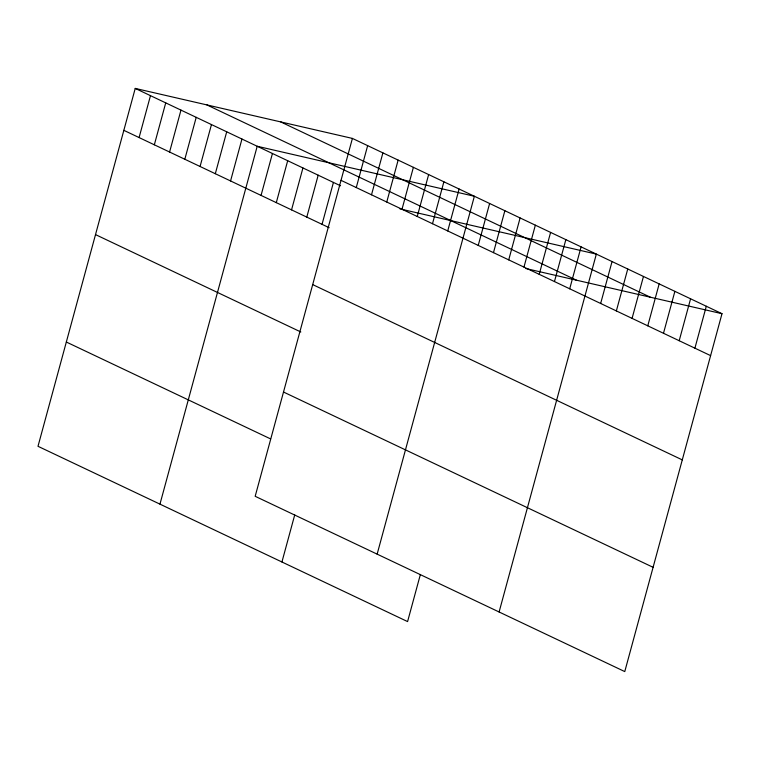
<?xml version="1.0" encoding="UTF-8"?>
<svg xmlns="http://www.w3.org/2000/svg" width="760" height="760" viewBox="0 0 760 760"><rect width="100%" height="100%" fill="white"/><g stroke="black" fill="none" stroke-linecap="round" stroke-linejoin="round"><path stroke-width="1.14" d="M352.412 138.415L255.179 496.299L624.767 671.583L722 313.699L352.412 138.415L135.232 88.416L38 446.3L407.588 621.585L420.384 574.494M139.089 137.57L150.48 95.646M154.337 144.799L165.727 102.876M169.584 152.028L180.975 110.105M184.822 159.258L196.213 117.344M200.07 166.487L211.46 124.573M215.317 173.717L226.708 131.803M230.565 180.946L241.956 139.032M159.961 504.136L257.203 146.262L474.373 196.261L377.14 554.144M261.05 195.415L272.441 153.491M276.298 202.644L287.688 160.721M291.545 209.874L302.936 167.95M306.793 217.103L318.183 175.18M322.041 224.333L333.431 182.409M356.269 187.568L367.65 145.644M371.507 194.798L382.897 152.883M281.931 561.982L294.728 514.9M386.755 202.027L398.145 160.113M402.002 209.256L413.392 167.343M417.249 216.495L428.64 174.572M432.497 223.725L443.878 181.802M447.735 230.954L459.125 189.031M478.23 245.413L489.62 203.49M493.478 252.643L504.868 210.719M508.725 259.873L520.106 217.958M523.963 267.102L535.353 225.188M539.211 274.331L550.601 232.417M554.458 281.561L565.848 239.647M569.706 288.8L581.096 246.876M499.101 611.99L596.343 254.106L399.969 208.895M600.656 303.477L612.047 261.554M616.36 310.925L627.75 269.002M632.073 318.373L643.463 276.459M647.776 325.822L659.167 283.908M663.489 333.269L674.88 291.356M679.193 340.727L690.583 298.803M694.906 348.175L706.297 306.251M525.635 268.489L722 313.699M280.744 121.923L650.332 297.198M206.9 104.918L576.489 280.202M341.022 180.339L710.609 355.623M135.232 88.416L340.547 185.791M123.842 130.34L329.156 227.706M312.692 284.601L682.281 459.885M95.513 234.602L300.827 331.977M283.499 392.027L653.096 567.311M66.329 342.028L270.617 438.919"/></g></svg>
